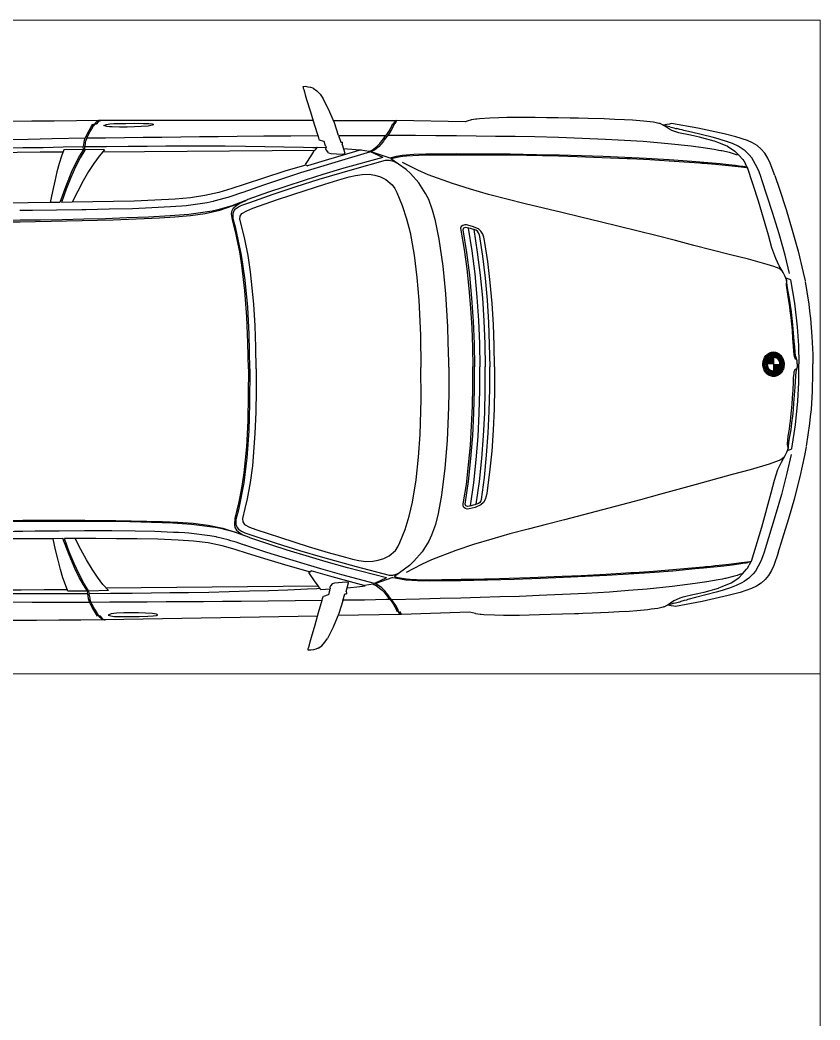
# Model space of a CAD drawing. Header units: inches. Extents: x 13 to 261, y -112 to -47.
# Drawn here: x 111.311 to 114.251, y -77.818 to -74.147 of the extents above; entities that cross this region are included whole.
import ezdxf

# ---------------------------------------------------------------- set-up
doc = ezdxf.new("R2010")
doc.units = ezdxf.units.IN
doc.header["$MEASUREMENT"] = 0
doc.layers.add('CAJONES', color=3, linetype='Continuous', lineweight=20)

msp = doc.modelspace()

# ---------------------------------------------------------------- linework, layer by layer
at = {"linetype": 'Continuous'}
for p, q in [((111.5814, -74.5346), (111.5794, -74.5296)), ((111.5909, -74.5295), (111.5849, -74.5296)), ((111.6033, -74.5154), (111.6028, -74.5154)), ((111.6058, -74.5154), (111.6033, -74.5154)), ((112.3883, -74.5159), (111.6058, -74.5154)), ((112.6908, -74.5162), (112.4633, -74.5162)), ((112.6899, -74.5267), (112.6953, -74.5177)), ((112.6963, -74.5161), (112.6908, -74.5162)), ((112.6928, -74.5162), (112.6923, -74.5162)), ((112.6953, -74.5177), (112.6963, -74.5161)), ((112.9474, -74.5204), (112.6963, -74.5161)), ((112.9888, -74.5105), (112.9863, -74.511)), ((113.6609, -74.5265), (113.6589, -74.526)), ((113.7356, -74.5483), (113.7241, -74.5454)), ((112.4089, -74.5832), (112.4109, -74.5877)), ((112.429, -74.5925), (112.4109, -74.5877)), ((112.4818, -74.5706), (112.4905, -74.5955)), ((112.4905, -74.5955), (112.495, -74.5954)), ((112.495, -74.5954), (112.496, -74.5959)), ((111.5447, -74.6224), (111.4722, -74.6236)), ((111.5447, -74.6224), (111.5436, -74.6125)), ((112.3933, -74.6254), (111.6128, -74.6323)), ((112.4027, -74.6133), (112.4362, -74.6145)), ((112.4346, -74.6095), (112.4362, -74.6145)), ((112.4454, -74.6339), (112.4539, -74.6368)), ((112.4956, -74.6039), (112.5044, -74.6354)), ((112.5948, -74.6291), (112.5623, -74.6248)), ((112.668, -74.6529), (112.6013, -74.6305)), ((113.9102, -74.6103), (113.9092, -74.6098)), ((112.6756, -74.6548), (112.6731, -74.6559)), ((112.6741, -74.6563), (112.6731, -74.6559)), ((112.7734, -74.698), (112.7172, -74.67)), ((113.9834, -74.6881), (113.9773, -74.6742)), ((112.1267, -74.7807), (112.1252, -74.7813)), ((111.458, -74.8167), (111.4225, -74.817)), ((111.5035, -74.8158), (111.464, -74.8167)), ((112.1449, -74.8076), (112.1434, -74.8081)), ((114.0626, -75.3738), (114.0627, -75.3769)), ((114.0639, -75.373), (114.064, -75.3787)), ((114.0652, -75.3723), (114.0653, -75.3806)), ((114.0665, -75.3717), (114.0666, -75.3825)), ((114.0678, -75.3711), (114.0679, -75.3843)), ((114.0691, -75.3706), (114.0693, -75.3874)), ((114.0704, -75.3702), (114.0706, -75.3866)), ((114.0717, -75.3698), (114.0719, -75.386)), ((114.073, -75.3695), (114.0731, -75.3855)), ((114.0743, -75.3693), (114.0744, -75.3851)), ((114.0756, -75.3691), (114.0757, -75.3848)), ((114.0769, -75.3689), (114.077, -75.3846)), ((114.0782, -75.3688), (114.0783, -75.3844)), ((114.0795, -75.3688), (114.0796, -75.3843)), ((114.0808, -75.3688), (114.0809, -75.3844)), ((114.0821, -75.3689), (114.0822, -75.3845)), ((114.0834, -75.369), (114.0835, -75.3847)), ((114.0847, -75.3692), (114.0848, -75.385)), ((114.086, -75.3694), (114.0861, -75.3854)), ((114.0873, -75.3697), (114.0875, -75.3859)), ((114.0886, -75.37), (114.0888, -75.3865)), ((114.0899, -75.3705), (114.0901, -75.3872)), ((114.0912, -75.3709), (114.0914, -75.388)), ((114.0925, -75.3715), (114.0927, -75.389)), ((114.0938, -75.3721), (114.094, -75.3901)), ((114.0951, -75.3727), (114.0953, -75.3915)), ((114.0964, -75.3735), (114.0966, -75.393)), ((114.0978, -75.3743), (114.0979, -75.3949)), ((114.0447, -75.4014), (114.0449, -75.4198)), ((114.0459, -75.3963), (114.046, -75.4033)), ((114.046, -75.4079), (114.0461, -75.4133)), ((114.0472, -75.3928), (114.0473, -75.4033)), ((114.0474, -75.4084), (114.0474, -75.4128)), ((114.0485, -75.3899), (114.0486, -75.4032)), ((114.0487, -75.4089), (114.0487, -75.4122)), ((114.0498, -75.3874), (114.0499, -75.4031)), ((114.05, -75.4094), (114.05, -75.4117)), ((114.051, -75.3853), (114.0512, -75.4031)), ((114.0513, -75.4099), (114.0513, -75.4112)), ((114.0523, -75.3835), (114.0525, -75.403)), ((114.0525, -75.4072), (114.0525, -75.4075)), ((114.0526, -75.4104), (114.0526, -75.4107)), ((114.0536, -75.3818), (114.0538, -75.4029)), ((114.0538, -75.4071), (114.0539, -75.408)), ((114.0549, -75.3803), (114.0549, -75.3822)), ((114.055, -75.3872), (114.0551, -75.4029)), ((114.0551, -75.407), (114.0552, -75.4085)), ((114.0562, -75.3789), (114.0562, -75.3809)), ((114.0563, -75.388), (114.0564, -75.4028)), ((114.0564, -75.4056), (114.0565, -75.4154)), ((114.0575, -75.3777), (114.0575, -75.3797)), ((114.0576, -75.3921), (114.0577, -75.4057)), ((114.0588, -75.3766), (114.0588, -75.3785)), ((114.0588, -75.3824), (114.0588, -75.3849)), ((114.0589, -75.393), (114.059, -75.4006)), ((114.0601, -75.3756), (114.0601, -75.3773)), ((114.0601, -75.3812), (114.0601, -75.3838)), ((114.0602, -75.3874), (114.0602, -75.3884)), ((114.0602, -75.3931), (114.0603, -75.3976)), ((114.0603, -75.4022), (114.0604, -75.4105)), ((114.0614, -75.3746), (114.0614, -75.3761)), ((114.0614, -75.3818), (114.0614, -75.3826)), ((114.0615, -75.3861), (114.0615, -75.3887)), ((114.0615, -75.3925), (114.0615, -75.3952)), ((114.0616, -75.3989), (114.0617, -75.4105)), ((114.0627, -75.3849), (114.0628, -75.3875)), ((114.0628, -75.3913), (114.0628, -75.3933)), ((114.0628, -75.3965), (114.063, -75.4105)), ((114.064, -75.3855), (114.0641, -75.3862)), ((114.0641, -75.3901), (114.0641, -75.3917)), ((114.0641, -75.3946), (114.0643, -75.4104)), ((114.0654, -75.3889), (114.0654, -75.3904)), ((114.0654, -75.3931), (114.0656, -75.4104)), ((114.0667, -75.3877), (114.0667, -75.3892)), ((114.0667, -75.3918), (114.0669, -75.4104)), ((114.068, -75.3865), (114.068, -75.3882)), ((114.068, -75.3906), (114.0682, -75.4104)), ((114.0693, -75.3897), (114.0695, -75.4104)), ((114.0706, -75.3889), (114.0708, -75.4104)), ((114.0719, -75.3882), (114.0721, -75.4104)), ((114.0732, -75.3876), (114.0734, -75.4104)), ((114.0745, -75.3872), (114.0747, -75.4103)), ((114.0758, -75.3868), (114.076, -75.4103)), ((114.0771, -75.3866), (114.0773, -75.4103)), ((114.0784, -75.3864), (114.0786, -75.4103)), ((114.0796, -75.3843), (114.0801, -75.4363)), ((114.0799, -75.4103), (114.0801, -75.4343)), ((114.0812, -75.4103), (114.0814, -75.4342)), ((114.0825, -75.4103), (114.0827, -75.434)), ((114.0838, -75.4103), (114.084, -75.4338)), ((114.0851, -75.4103), (114.0853, -75.4334)), ((114.0864, -75.4102), (114.0866, -75.433)), ((114.0877, -75.4102), (114.0879, -75.4324)), ((114.089, -75.4102), (114.0892, -75.4317)), ((114.0903, -75.4102), (114.0905, -75.4309)), ((114.0916, -75.4102), (114.0917, -75.43)), ((114.0929, -75.4102), (114.093, -75.4289)), ((114.0942, -75.4102), (114.0943, -75.4275)), ((114.0955, -75.4102), (114.0956, -75.426)), ((114.0968, -75.4101), (114.0969, -75.4241)), ((114.0981, -75.4101), (114.0982, -75.4217)), ((114.0991, -75.3752), (114.0993, -75.3972)), ((114.0994, -75.4101), (114.0994, -75.4184)), ((114.1004, -75.3762), (114.1006, -75.4003)), ((114.1017, -75.3773), (114.1019, -75.4053)), ((114.103, -75.3785), (114.1036, -75.4416)), ((114.1043, -75.3799), (114.1048, -75.4403)), ((114.1056, -75.3814), (114.1061, -75.4388)), ((114.1069, -75.383), (114.1074, -75.4371)), ((114.1082, -75.3848), (114.1087, -75.4352)), ((114.1096, -75.3869), (114.11, -75.4331)), ((114.1109, -75.3893), (114.1113, -75.4307)), ((114.1122, -75.3922), (114.1125, -75.4278)), ((114.1135, -75.3957), (114.1138, -75.4243)), ((114.1149, -75.4008), (114.1151, -75.4192)), ((114.0461, -75.4179), (114.0462, -75.4249)), ((114.0474, -75.4179), (114.0475, -75.4284)), ((114.0487, -75.418), (114.0489, -75.4313)), ((114.05, -75.418), (114.0502, -75.4337)), ((114.0513, -75.4181), (114.0515, -75.4358)), ((114.0526, -75.4136), (114.0526, -75.4139)), ((114.0526, -75.4181), (114.0528, -75.4376)), ((114.0539, -75.413), (114.0539, -75.414)), ((114.0539, -75.4181), (114.0541, -75.435)), ((114.0541, -75.4374), (114.0541, -75.4392)), ((114.0552, -75.4125), (114.0552, -75.414)), ((114.0552, -75.4182), (114.0554, -75.4339)), ((114.0554, -75.439), (114.0554, -75.4407)), ((114.0565, -75.4182), (114.0567, -75.4327)), ((114.0567, -75.4379), (114.0568, -75.4421)), ((114.0578, -75.4153), (114.058, -75.4316)), ((114.058, -75.4367), (114.058, -75.438)), ((114.0581, -75.4418), (114.0581, -75.4433)), ((114.0592, -75.4204), (114.0593, -75.4304)), ((114.0594, -75.443), (114.0594, -75.4444)), ((114.0605, -75.4234), (114.0605, -75.4293)), ((114.0607, -75.4423), (114.0607, -75.4454)), ((114.0618, -75.4257), (114.0618, -75.4283)), ((114.0619, -75.4365), (114.0619, -75.4368)), ((114.0619, -75.4412), (114.062, -75.4433)), ((114.062, -75.4448), (114.062, -75.4463)), ((114.0631, -75.4276), (114.0631, -75.4299)), ((114.0632, -75.4332), (114.0632, -75.4357)), ((114.0633, -75.4457), (114.0633, -75.4471)), ((114.0644, -75.4291), (114.0645, -75.4345)), ((114.0646, -75.4465), (114.0646, -75.4479)), ((114.0658, -75.4305), (114.0658, -75.4333)), ((114.0659, -75.4432), (114.0659, -75.4485)), ((114.0671, -75.4316), (114.0671, -75.4336)), ((114.0671, -75.44), (114.0672, -75.4491)), ((114.0684, -75.4326), (114.0684, -75.4344)), ((114.0684, -75.4367), (114.0685, -75.4497)), ((114.0697, -75.4334), (114.0698, -75.4502)), ((114.071, -75.4341), (114.0711, -75.4506)), ((114.0723, -75.4347), (114.0724, -75.4509)), ((114.0736, -75.4352), (114.0737, -75.4512)), ((114.0749, -75.4356), (114.075, -75.4514)), ((114.0762, -75.4359), (114.0763, -75.4516)), ((114.0775, -75.4361), (114.0776, -75.4518)), ((114.0788, -75.4362), (114.0789, -75.4518)), ((114.0801, -75.4362), (114.0802, -75.4518)), ((114.0814, -75.4362), (114.0815, -75.4518)), ((114.0827, -75.4361), (114.0828, -75.4517)), ((114.084, -75.4358), (114.0841, -75.4515)), ((114.0853, -75.4355), (114.0854, -75.4514)), ((114.0866, -75.4351), (114.0867, -75.4511)), ((114.0879, -75.4346), (114.088, -75.4508)), ((114.0892, -75.434), (114.0893, -75.4504)), ((114.0905, -75.4332), (114.0906, -75.45)), ((114.0918, -75.4324), (114.0919, -75.4495)), ((114.0931, -75.4314), (114.0932, -75.4489)), ((114.0944, -75.4302), (114.0945, -75.4483)), ((114.0956, -75.4289), (114.0958, -75.4476)), ((114.0969, -75.4273), (114.0971, -75.4468)), ((114.0982, -75.4254), (114.0984, -75.446)), ((114.0995, -75.4231), (114.0997, -75.445)), ((114.1008, -75.42), (114.101, -75.444)), ((114.102, -75.415), (114.1023, -75.4429)), ((111.469, -76.0507), (111.4335, -76.051)), ((111.5145, -76.0508), (111.475, -76.0506)), ((112.156, -76.0475), (112.1545, -76.0471)), ((112.1382, -76.0747), (112.1367, -76.0742)), ((113.9963, -76.1341), (113.9905, -76.1481)), ((112.7864, -76.1459), (112.7307, -76.1749)), ((112.4595, -76.2158), (112.468, -76.2128)), ((112.5103, -76.2449), (112.5185, -76.2133)), ((112.609, -76.218), (112.5766, -76.2228)), ((112.6818, -76.1928), (112.6155, -76.2164)), ((112.6878, -76.1893), (112.6868, -76.1898)), ((112.6893, -76.1908), (112.6868, -76.1898)), ((113.9245, -76.2132), (113.9236, -76.2137)), ((111.5592, -76.2434), (111.4867, -76.2435)), ((111.5592, -76.2434), (111.5583, -76.2534)), ((112.4076, -76.2253), (111.6271, -76.2323)), ((112.4172, -76.2372), (112.4507, -76.2354)), ((112.4492, -76.2404), (112.4507, -76.2354)), ((112.4971, -76.2785), (112.5054, -76.2534)), ((112.5054, -76.2534), (112.5099, -76.2534)), ((112.5099, -76.2534), (112.5108, -76.2529)), ((112.424, -76.2671), (112.4259, -76.2626)), ((112.4439, -76.2575), (112.4259, -76.2626)), ((113.7511, -76.2783), (113.7397, -76.2814)), ((112.7059, -76.3186), (112.7115, -76.3276)), ((112.7115, -76.3276), (112.7125, -76.3291)), ((112.9635, -76.3203), (112.7125, -76.3291)), ((113.6768, -76.3014), (113.6748, -76.302)), ((111.5975, -76.3305), (111.5955, -76.3356)), ((111.607, -76.3355), (111.601, -76.3355)), ((111.6197, -76.3493), (111.6192, -76.3494)), ((111.6222, -76.3493), (111.6197, -76.3493)), ((112.4046, -76.3348), (111.6222, -76.3493)), ((112.707, -76.3291), (112.4796, -76.3332)), ((112.7125, -76.3291), (112.707, -76.3291)), ((112.709, -76.3291), (112.7085, -76.3291)), ((113.0051, -76.3295), (113.0025, -76.329))]:
    msp.add_line(p, q, dxfattribs=at)
for points in [[(112.3517, -74.3917), (112.3512, -74.3912), (112.3517, -74.3937), (112.3522, -74.3967), (112.3538, -74.4022), (112.3564, -74.4107), (112.3595, -74.4212), (112.3646, -74.4386), (112.3785, -74.4835), (112.3924, -74.5289), (112.4063, -74.5742), (112.4079, -74.5802), (112.4089, -74.5832)], [(112.3882, -74.3974), (112.3797, -74.3945), (112.3707, -74.3926), (112.3612, -74.3911), (112.3517, -74.3917)], [(112.3882, -74.3974), (112.4023, -74.4068), (112.4139, -74.4192), (112.4236, -74.4331)], [(112.4818, -74.5706), (112.4664, -74.5237), (112.4454, -74.4744), (112.4236, -74.4331)], [(111.6033, -74.5154), (111.6003, -74.5154), (111.5188, -74.5162), (111.4373, -74.5174), (111.3553, -74.5181), (111.2758, -74.5194), (111.1963, -74.5206), (111.1173, -74.5223), (111.0378, -74.5235), (110.9583, -74.5252), (110.8788, -74.5274), (110.7994, -74.5296)], [(111.5436, -74.6125), (111.5441, -74.611), (111.5446, -74.6109), (111.5461, -74.6039), (111.547, -74.5959), (111.5489, -74.5879), (111.5514, -74.5809), (111.5587, -74.5653), (111.5656, -74.5523), (111.572, -74.5417), (111.5794, -74.5296)], [(111.5496, -74.6129), (111.5501, -74.6109), (111.5511, -74.6069), (111.552, -74.6019), (111.552, -74.6009), (111.5525, -74.5969), (111.5534, -74.5914), (111.5569, -74.5813), (111.5569, -74.5808), (111.5578, -74.5793), (111.5588, -74.5773), (111.5603, -74.5733), (111.5632, -74.5673), (111.5691, -74.5562), (111.5775, -74.5422), (111.578, -74.5411), (111.579, -74.5396), (111.5795, -74.5386), (111.5849, -74.5296)], [(111.5998, -74.5155), (111.5953, -74.5185), (111.5893, -74.5245), (111.5814, -74.5346)], [(111.6058, -74.5154), (111.5998, -74.519), (111.5909, -74.5295)], [(111.6033, -74.5154), (111.6018, -74.5154), (111.6008, -74.5154), (111.5998, -74.5155)], [(111.6196, -74.5333), (111.6289, -74.5297), (111.6414, -74.5276), (111.6564, -74.5269), (111.7004, -74.5261), (111.7329, -74.5258), (111.7649, -74.526), (111.7849, -74.5268), (111.7964, -74.5282), (111.8021, -74.5304)], [(112.5963, -74.6285), (112.6058, -74.6245), (112.6227, -74.6108), (112.6276, -74.6063), (112.6331, -74.6002), (112.6405, -74.5906), (112.6464, -74.5826), (112.6518, -74.5755), (112.6588, -74.5675), (112.6617, -74.5635), (112.6667, -74.5559), (112.6731, -74.5449), (112.6775, -74.5358), (112.6804, -74.5288), (112.6814, -74.5268)], [(112.6869, -74.5267), (112.6854, -74.5302), (112.6845, -74.5327), (112.6766, -74.5488), (112.6672, -74.5634), (112.6648, -74.5664)], [(112.6814, -74.5268), (112.6819, -74.5288), (112.6824, -74.5303)], [(112.6829, -74.5298), (112.6825, -74.5313), (112.6819, -74.5288)], [(112.6824, -74.5303), (112.6829, -74.5303), (112.6883, -74.5197), (112.6908, -74.5162)], [(112.9683, -74.5142), (112.9578, -74.5168), (112.9474, -74.5204)], [(112.9863, -74.511), (112.9778, -74.5121), (112.9683, -74.5136)], [(112.9688, -74.5137), (112.9683, -74.5142), (112.9688, -74.5137)], [(113.6589, -74.526), (113.6384, -74.5217), (113.6149, -74.5189), (113.6024, -74.5175), (113.5618, -74.5144), (113.5328, -74.5127), (113.4963, -74.5115), (113.4573, -74.5098), (113.3988, -74.5084), (113.3628, -74.5072), (113.3473, -74.5073), (113.3323, -74.507), (113.2883, -74.5063), (113.2457, -74.5057), (113.2037, -74.5051), (113.1657, -74.5049), (113.1297, -74.5048), (113.0997, -74.505), (113.0712, -74.5058), (113.0382, -74.5071), (112.9998, -74.5094), (112.9893, -74.5105)], [(113.663, -74.527), (113.663, -74.527), (113.6609, -74.5265)], [(113.6675, -74.529), (113.6655, -74.528), (113.663, -74.527)], [(113.6861, -74.5403), (113.6785, -74.5354), (113.6675, -74.529)], [(113.7045, -74.5271), (113.6975, -74.5287), (113.6885, -74.5303), (113.6742, -74.5329)], [(113.8983, -74.5644), (113.8016, -74.5443), (113.7045, -74.5271)], [(111.8021, -74.5304), (111.7964, -74.5327), (111.782, -74.5358), (111.757, -74.538), (111.7315, -74.5388), (111.7055, -74.5395), (111.6775, -74.5398), (111.65, -74.539), (111.64, -74.5386), (111.6305, -74.5372), (111.6196, -74.5333)], [(112.6648, -74.5664), (112.6603, -74.5725), (112.6539, -74.581), (112.6499, -74.5871), (112.647, -74.5916)], [(113.6986, -74.5392), (113.688, -74.5358), (113.6744, -74.533)], [(113.7318, -74.5609), (113.7207, -74.5575), (113.7067, -74.5521), (113.6976, -74.5477), (113.6861, -74.5403)], [(113.6986, -74.5392), (113.7041, -74.5406), (113.7141, -74.543), (113.7201, -74.5445), (113.7231, -74.5455), (113.7241, -74.5454)], [(113.8615, -74.5912), (113.848, -74.5873), (113.8305, -74.5825), (113.8084, -74.5772), (113.7864, -74.5724), (113.7688, -74.5685), (113.7373, -74.5618), (113.7318, -74.5609)], [(114.0327, -74.7207), (114.0266, -74.7042), (114.0199, -74.6883), (113.9996, -74.652), (113.991, -74.6421), (113.9754, -74.6267), (113.9577, -74.6144), (113.9497, -74.6099), (113.9286, -74.6001), (113.904, -74.5913), (113.891, -74.5875), (113.876, -74.5831), (113.8539, -74.5768), (113.7782, -74.5585), (113.7502, -74.5517), (113.7447, -74.5503), (113.7356, -74.5483)], [(114.0847, -74.7177), (114.0673, -74.6719), (114.0586, -74.6535), (114.0474, -74.6356), (114.0348, -74.6202), (114.0197, -74.6073), (114.0026, -74.597), (113.984, -74.5886), (113.9419, -74.575), (113.8983, -74.5644)], [(111.5514, -74.5809), (111.4294, -74.583), (111.3414, -74.5848), (111.2534, -74.5866), (111.1719, -74.5883), (111.0904, -74.5905), (110.9959, -74.5929), (110.901, -74.5962), (110.773, -74.6009), (110.69, -74.6036), (110.6065, -74.6063), (110.5236, -74.6091)], [(112.4053, -74.5722), (112.3068, -74.5726), (112.2078, -74.5735), (112.1088, -74.5744), (112.0398, -74.575), (111.9708, -74.5756), (111.9018, -74.5763), (111.8328, -74.5774), (111.7638, -74.578), (111.6948, -74.5791), (111.6258, -74.5802), (111.5569, -74.5808)], [(112.4346, -74.6095), (112.4341, -74.608), (112.4331, -74.6045), (112.4295, -74.5925)], [(112.6553, -74.5715), (112.6533, -74.5715), (112.6423, -74.5716), (112.5623, -74.5713), (112.4823, -74.5721)], [(112.4956, -74.6039), (112.4966, -74.5994), (112.496, -74.5959)], [(112.6415, -74.5981), (112.6386, -74.6022), (112.6351, -74.6062), (112.6307, -74.6107), (112.6262, -74.6148), (112.6143, -74.6239), (112.6133, -74.6244), (112.6083, -74.6274), (112.6013, -74.6305)], [(112.647, -74.5916), (112.6425, -74.5971), (112.6415, -74.5981)], [(113.947, -74.6425), (113.933, -74.6376), (113.9179, -74.6332), (113.8894, -74.627), (113.8894, -74.627), (113.8869, -74.6265), (113.8788, -74.6251), (113.8623, -74.6222), (113.8208, -74.6156), (113.7772, -74.61), (113.6926, -74.6007), (113.601, -74.5931), (113.532, -74.5887), (113.4625, -74.5848), (113.3764, -74.5811), (113.2899, -74.5783), (113.2034, -74.5761), (113.1309, -74.5748), (113.0588, -74.5739), (112.9868, -74.573), (112.9153, -74.5722), (112.8398, -74.5719), (112.7643, -74.571), (112.6618, -74.571)], [(113.9092, -74.6098), (113.8756, -74.5961), (113.863, -74.5917), (113.8615, -74.5912)], [(111.5436, -74.6125), (111.4696, -74.6136), (111.3962, -74.6153), (111.3222, -74.6164), (111.2482, -74.6181), (111.1742, -74.6203), (111.1002, -74.6219), (111.0262, -74.6241), (110.9522, -74.6267), (110.8783, -74.6294), (110.8043, -74.6321), (110.7303, -74.6352), (110.6563, -74.6384), (110.5829, -74.6421), (110.5089, -74.6457)], [(110.8809, -74.6404), (110.9648, -74.6381), (111.0493, -74.6364), (111.1333, -74.6346), (111.2173, -74.6329), (111.3013, -74.6316), (111.3853, -74.6309), (111.4693, -74.6301)], [(111.4722, -74.6236), (111.4639, -74.6467), (111.4552, -74.6733), (111.4469, -74.7038), (111.4388, -74.7384), (111.4306, -74.776), (111.4225, -74.817)], [(111.5447, -74.6224), (111.5304, -74.6456), (111.5157, -74.6732), (111.501, -74.7043), (111.4794, -74.7565), (111.458, -74.8167)], [(111.5492, -74.6239), (111.5325, -74.6521), (111.5153, -74.6857), (111.4976, -74.7244), (111.4805, -74.768), (111.464, -74.8167)], [(111.6217, -74.6228), (111.6019, -74.6459), (111.5822, -74.6731), (111.5629, -74.7033), (111.5433, -74.7375), (111.5236, -74.7751), (111.5035, -74.8158)], [(111.6217, -74.6228), (111.5502, -74.6224), (111.5492, -74.6239), (111.5496, -74.6124)], [(112.4002, -74.6163), (112.3872, -74.6159), (112.3532, -74.6152), (112.2812, -74.6134), (112.2107, -74.612), (112.1401, -74.6111), (112.0651, -74.6103), (111.9906, -74.61), (111.9161, -74.6101), (111.8471, -74.6102), (111.7781, -74.6104), (111.7091, -74.611), (111.6291, -74.6117), (111.5496, -74.6124)], [(112.644, -74.6516), (112.5993, -74.631), (112.4806, -74.6661), (112.4034, -74.6893), (112.3425, -74.7078), (112.2617, -74.734), (112.2059, -74.753), (112.1297, -74.7797), (112.1267, -74.7807)], [(112.4027, -74.6133), (112.3953, -74.6228), (112.3898, -74.6299), (112.3819, -74.641), (112.3587, -74.6767), (112.3683, -74.6821)], [(112.5648, -74.6238), (112.4451, -74.6589), (112.3683, -74.6821)], [(112.4454, -74.6339), (112.4383, -74.6255), (112.4352, -74.6205), (112.4362, -74.615), (112.4362, -74.6145)], [(112.4539, -74.6368), (112.4949, -74.6389), (112.5029, -74.6379), (112.5044, -74.6354)], [(112.4997, -74.6179), (112.5458, -74.622), (112.5648, -74.6238)], [(112.5963, -74.6285), (112.5953, -74.6291), (112.5948, -74.6291)], [(112.668, -74.6529), (112.6765, -74.6508), (112.695, -74.6467), (112.715, -74.643), (112.7579, -74.6396), (112.8029, -74.6382), (112.8144, -74.6381), (112.8324, -74.6379), (112.9159, -74.6372), (113.0154, -74.6378), (113.1124, -74.6384), (113.2094, -74.6401), (113.294, -74.6418), (113.374, -74.6441), (113.4535, -74.6469), (113.533, -74.6502), (113.6121, -74.654), (113.6961, -74.6587), (113.7792, -74.665), (113.8097, -74.6672), (113.8843, -74.6735), (113.9143, -74.6768), (113.9398, -74.6795), (113.9538, -74.6814), (113.9669, -74.6833), (113.9729, -74.6847)], [(113.9102, -74.6103), (113.9379, -74.6285), (113.9525, -74.6433)], [(112.1554, -75.4275), (112.1528, -75.3), (112.1479, -75.2006), (112.139, -75.1017), (112.1257, -75.0098), (112.1043, -74.9115), (112.095, -74.876), (112.0943, -74.8575), (112.0982, -74.8465), (112.1037, -74.8395), (112.1146, -74.8319), (112.1266, -74.8263), (112.1555, -74.816), (112.2412, -74.7857), (112.3265, -74.7575), (112.4102, -74.7312), (112.5334, -74.6951), (112.6546, -74.6615)], [(112.644, -74.6516), (112.5014, -74.6909), (112.4236, -74.7141), (112.3622, -74.7331), (112.2805, -74.7599), (112.2246, -74.7789), (112.1484, -74.8061), (112.1449, -74.8076)], [(112.6546, -74.6615), (112.6681, -74.6609), (112.6832, -74.6653), (112.6967, -74.6724)], [(112.8869, -75.421), (112.8867, -75.401), (112.8851, -75.329), (112.8831, -75.2735), (112.8755, -75.1521), (112.8656, -75.0501), (112.8512, -74.9518), (112.8381, -74.8844), (112.8273, -74.8445), (112.8129, -74.8056), (112.8017, -74.7832), (112.7764, -74.7449), (112.7461, -74.7107), (112.7299, -74.6958), (112.6741, -74.6563)], [(112.6756, -74.6548), (112.6771, -74.6548), (112.6865, -74.6522), (112.7015, -74.6491), (112.718, -74.6465), (112.7315, -74.6448), (112.777, -74.6424), (112.8189, -74.6416), (112.8309, -74.6414), (112.8469, -74.6413), (112.9179, -74.6412), (112.9564, -74.6413), (112.9829, -74.6411), (113.004, -74.6414), (113.0235, -74.6417), (113.095, -74.6421), (113.1725, -74.6434), (113.2895, -74.6458), (113.359, -74.6477), (113.4506, -74.6509), (113.5416, -74.6546), (113.5541, -74.655), (113.6256, -74.6588), (113.6967, -74.6632), (113.7522, -74.6667), (113.8092, -74.6712), (113.8163, -74.6716), (113.8223, -74.6721), (113.8373, -74.6734), (113.8523, -74.6748), (113.8673, -74.6762), (113.8793, -74.6771), (113.9023, -74.6794), (113.9494, -74.6839), (113.9714, -74.6867), (113.9804, -74.6877), (113.9844, -74.6881)], [(113.9525, -74.6433), (113.9676, -74.6593), (113.9712, -74.6637), (113.9773, -74.6742)], [(112.3628, -74.6786), (112.3573, -74.6802), (112.284, -74.7018), (112.2102, -74.7255), (112.1354, -74.7502), (112.0895, -74.7656), (112.0422, -74.78), (111.9908, -74.7915), (111.9373, -74.7989), (111.8819, -74.8039), (111.8069, -74.8081), (111.7314, -74.8113), (111.6554, -74.813), (111.5794, -74.8146), (111.5035, -74.8158)], [(112.1789, -75.4273), (112.1777, -75.3483), (112.175, -75.2688), (112.1703, -75.1899), (112.1588, -75.071), (112.1497, -75.0106), (112.1377, -74.9512), (112.1377, -74.9512), (112.1289, -74.9152), (112.1195, -74.8783), (112.1199, -74.8668), (112.1263, -74.8573), (112.1443, -74.8466), (112.1672, -74.8374), (112.2574, -74.8061), (112.3586, -74.7722), (112.4314, -74.749), (112.4952, -74.7299), (112.5202, -74.7227), (112.5441, -74.717), (112.5691, -74.7133), (112.5946, -74.7131), (112.6151, -74.7164), (112.6357, -74.7222), (112.6557, -74.732), (112.6789, -74.7518), (112.688, -74.7652), (112.6957, -74.7802), (112.7161, -74.828), (112.732, -74.8768), (112.7445, -74.9272), (112.7592, -75.0096), (112.7695, -75.092), (112.7767, -75.1754), (112.7829, -75.3034), (112.7844, -75.4219)], [(114.1114, -75.0669), (114.1002, -75.0591), (114.0812, -75.0518), (114.0571, -75.044), (113.9874, -75.0246), (113.9213, -75.0082), (113.8546, -74.9913), (113.7875, -74.9739), (113.7198, -74.9565), (113.6521, -74.9391), (113.5825, -74.9217), (113.5123, -74.9044), (113.4427, -74.887), (113.3725, -74.8701), (113.3019, -74.8532), (113.2347, -74.8373), (113.1676, -74.8209), (113.1004, -74.8045), (113.0333, -74.7871), (112.9666, -74.7682), (112.9004, -74.7473), (112.8111, -74.7146), (112.7734, -74.698)], [(113.9834, -74.6881), (113.9794, -74.6867), (113.9729, -74.6847)], [(114.0879, -75.0227), (114.074, -74.9828), (114.0611, -74.9369), (114.0245, -74.8118), (113.9844, -74.6881)], [(114.1386, -75.0778), (114.1223, -75.0099), (114.1001, -74.9311), (114.0764, -74.8533), (114.0368, -74.7337), (114.0327, -74.7207)], [(114.0847, -74.7177), (114.1016, -74.7681), (114.1258, -74.8429), (114.149, -74.9182), (114.1702, -74.9955), (114.1894, -75.0733), (114.1956, -75.1048)], [(112.1252, -74.7813), (112.1182, -74.7838), (112.1177, -74.7838), (112.0938, -74.792), (112.0748, -74.7982), (112.0653, -74.8008), (112.0234, -74.8122), (112.0209, -74.8127), (111.9985, -74.8174), (111.9216, -74.8286), (111.9061, -74.8297), (111.8836, -74.8314), (111.8641, -74.8326), (111.7956, -74.8367), (111.7242, -74.8394), (111.6387, -74.8416), (111.5537, -74.8434), (111.5382, -74.8435), (111.4452, -74.8448), (111.3572, -74.8456), (111.3112, -74.846)], [(111.4225, -74.817), (111.3415, -74.8178), (111.26, -74.819), (111.179, -74.8192), (111.098, -74.819), (111.0165, -74.8182)], [(112.1434, -74.8081), (112.1369, -74.8107), (112.0896, -74.8286), (112.0387, -74.8435), (112.0178, -74.8482), (111.9319, -74.8605), (111.8629, -74.8661), (111.7839, -74.8703), (111.7045, -74.8735), (111.625, -74.8762), (111.5455, -74.878), (111.4665, -74.8797), (111.387, -74.8809), (111.3115, -74.882)], [(111.3116, -74.887), (111.3686, -74.886), (111.4256, -74.885), (111.4826, -74.884), (111.5396, -74.883), (111.5965, -74.8815), (111.6535, -74.88), (111.7105, -74.878), (111.7675, -74.8755), (111.8245, -74.873), (111.8809, -74.8695), (111.9374, -74.8644), (111.9923, -74.8565), (112.0457, -74.8445), (112.0951, -74.8275), (112.1419, -74.8096)], [(112.1504, -75.4276), (112.1504, -75.4271), (112.1486, -75.3321), (112.1486, -75.3316), (112.1447, -75.2366), (112.1379, -75.1412), (112.1265, -75.0468), (112.1186, -74.9973), (112.1097, -74.9529), (112.104, -74.9285), (112.0978, -74.9045), (112.0916, -74.8806), (112.0888, -74.8571), (112.0907, -74.8461), (112.0962, -74.8365), (112.1091, -74.8249), (112.1195, -74.8193), (112.1419, -74.8096)], [(111.3115, -74.882), (111.228, -74.8833)], [(111.2541, -74.8876), (111.3116, -74.887)], [(112.9523, -74.8989), (112.9453, -74.8989), (112.9383, -74.9005), (112.9328, -74.9045), (112.9304, -74.9111), (112.9309, -74.9181)], [(112.9309, -74.9181), (112.9436, -74.9889), (112.9532, -75.0604), (112.9608, -75.1323), (112.967, -75.2042), (112.9711, -75.2762), (112.9738, -75.3482), (112.9749, -75.4202)], [(112.9986, -74.9335), (112.996, -74.9275), (112.992, -74.922), (112.9864, -74.9186), (112.9799, -74.9161), (112.9734, -74.9142), (112.9669, -74.9122), (112.9604, -74.9108), (112.9538, -74.9094), (112.9468, -74.9084), (112.9409, -74.9105), (112.9384, -74.917)], [(112.9384, -74.917), (112.9522, -74.9999), (112.9624, -75.0838), (112.9707, -75.1677), (112.9759, -75.2517), (112.9797, -75.3361), (112.9814, -75.4201)], [(113.0183, -74.9563), (113.0157, -74.9443), (113.0116, -74.9323), (113.005, -74.9219), (112.9954, -74.9135), (112.9743, -74.9042), (112.9523, -74.8989)], [(112.9574, -74.9103), (112.9711, -74.9942), (112.9819, -75.0791), (112.9896, -75.164), (112.9954, -75.2495), (112.9991, -75.3345), (113.0009, -75.42)], [(112.9784, -74.9156), (112.9916, -74.999), (113.0024, -75.0829), (113.0102, -75.1669), (113.0159, -75.2508), (113.0192, -75.3353), (113.0209, -75.4198)], [(112.9986, -74.9335), (113.0108, -75.0138), (113.02, -75.0948), (113.0272, -75.1757), (113.0325, -75.2572), (113.0357, -75.3381), (113.0374, -75.4196)], [(113.0549, -75.4195), (113.0532, -75.342), (113.0505, -75.2645), (113.0458, -75.187), (113.0391, -75.1101), (113.03, -75.0332), (113.0183, -74.9563)], [(114.1281, -75.1009), (114.122, -75.0859), (114.1149, -75.073), (114.1011, -75.0491), (114.0879, -75.0227)], [(114.125, -75.0932), (114.1386, -75.0978), (114.1406, -75.0987), (114.1421, -75.1002)], [(114.1281, -75.1009), (114.1281, -75.1014), (114.1281, -75.1029), (114.1276, -75.1049), (114.1272, -75.1089), (114.1262, -75.1144), (114.1263, -75.1189), (114.1274, -75.1299), (114.1295, -75.1448), (114.1337, -75.1703), (114.1359, -75.1853), (114.1385, -75.1998), (114.1401, -75.2143), (114.1433, -75.2382), (114.1455, -75.2622), (114.1478, -75.2862), (114.15, -75.3152), (114.1518, -75.3447), (114.1529, -75.3606), (114.1546, -75.3741), (114.1556, -75.3821), (114.1577, -75.3871), (114.1597, -75.3906), (114.1617, -75.3911), (114.1627, -75.3916), (114.1637, -75.3916), (114.1642, -75.3915), (114.1642, -75.3905), (114.1637, -75.3891), (114.1627, -75.3861), (114.1611, -75.3801), (114.1595, -75.3661), (114.1578, -75.3456), (114.1561, -75.3251), (114.1538, -75.2956), (114.1511, -75.2662), (114.1489, -75.2422), (114.1457, -75.2182), (114.1424, -75.1942), (114.1387, -75.1688), (114.134, -75.1433), (114.1303, -75.1213), (114.1287, -75.1089), (114.1281, -75.1029), (114.1281, -75.1009)], [(114.1421, -75.1002), (114.1569, -75.1861), (114.1666, -75.273), (114.1713, -75.3415), (114.1734, -75.4095)], [(114.1962, -75.1072), (114.2094, -75.1901), (114.2126, -75.2161), (114.2159, -75.2421), (114.221, -75.3085), (114.2241, -75.375), (114.2244, -75.409)], [(114.0551, -75.382), (114.0618, -75.3757), (114.0689, -75.3856), (114.0618, -75.3923)], [(114.0591, -75.3847), (114.0617, -75.3823), (114.0606, -75.3807), (114.0581, -75.3831), (114.0581, -75.3831)], [(114.0604, -75.3871), (114.0633, -75.3844), (114.0644, -75.386), (114.0615, -75.3887)], [(114.1476, -75.7192), (114.1609, -75.6331), (114.1691, -75.546), (114.1725, -75.4775), (114.1734, -75.4095)], [(114.1664, -75.4095), (114.1663, -75.4055), (114.1663, -75.401), (114.1663, -75.3975), (114.1652, -75.394), (114.1642, -75.391)], [(114.1664, -75.4095), (114.1664, -75.4135), (114.1664, -75.418), (114.1665, -75.4215), (114.1655, -75.425), (114.1645, -75.428)], [(114.2016, -75.7112), (114.2133, -75.6281), (114.2161, -75.6021), (114.2189, -75.5761), (114.2228, -75.5095), (114.2247, -75.443), (114.2244, -75.409)], [(112.1504, -75.4276), (112.1505, -75.4281), (112.1503, -75.5231), (112.1503, -75.5236), (112.1482, -75.6186), (112.143, -75.7141), (112.1334, -75.8087), (112.1263, -75.8583), (112.1182, -75.9029), (112.1129, -75.9274), (112.1071, -75.9515), (112.1013, -75.9755), (112.0991, -75.999), (112.1012, -76.01), (112.1067, -76.0195), (112.1198, -76.0309), (112.1304, -76.0363), (112.153, -76.0456)], [(112.1554, -75.4275), (112.1551, -75.555), (112.152, -75.6546), (112.1449, -75.7536), (112.1332, -75.8457), (112.1136, -75.9444), (112.1049, -75.98), (112.1046, -75.9985), (112.1087, -76.0095), (112.1142, -76.0164), (112.1253, -76.0238), (112.1373, -76.0292), (112.1664, -76.0389), (112.2527, -76.0677), (112.3384, -76.0944), (112.4226, -76.1192), (112.5465, -76.153), (112.6682, -76.1845)], [(112.1789, -75.4273), (112.1792, -75.5063), (112.1779, -75.5858), (112.1746, -75.6649), (112.1651, -75.7839), (112.1572, -75.8445), (112.1462, -75.9041), (112.1462, -75.9041), (112.138, -75.9402), (112.1294, -75.9773), (112.13, -75.9888), (112.1366, -75.9982), (112.1546, -76.0085), (112.1777, -76.0173), (112.2685, -76.047), (112.3703, -76.0791), (112.4435, -76.101), (112.5076, -76.1189), (112.5327, -76.1257), (112.5568, -76.131), (112.5818, -76.1342), (112.6073, -76.134), (112.6278, -76.1303), (112.6482, -76.1241), (112.6681, -76.114), (112.6909, -76.0938), (112.6998, -76.0802), (112.7072, -76.0651), (112.7267, -76.0169), (112.7418, -75.9678), (112.7534, -75.9172), (112.7666, -75.8346), (112.7754, -75.752), (112.7811, -75.6684), (112.785, -75.5404), (112.7844, -75.4219)], [(112.8869, -75.421), (112.8871, -75.441), (112.8867, -75.513), (112.8857, -75.5685), (112.8803, -75.69), (112.8722, -75.7921), (112.8596, -75.8907), (112.8477, -75.9583), (112.8376, -75.9984), (112.8239, -76.0376), (112.8131, -76.0602), (112.7885, -76.0989), (112.7588, -76.1336), (112.7429, -76.1488), (112.6878, -76.1893)], [(112.9399, -75.923), (112.9513, -75.8519), (112.9596, -75.7803), (112.966, -75.7083), (112.9708, -75.6362), (112.9737, -75.5642), (112.9751, -75.4922), (112.9749, -75.4202)], [(112.9474, -75.924), (112.9597, -75.8408), (112.9684, -75.7568), (112.9752, -75.6727), (112.9789, -75.5887), (112.9812, -75.5041), (112.9814, -75.4201)], [(112.9665, -75.9303), (112.9787, -75.8462), (112.988, -75.7611), (112.9942, -75.676), (112.9984, -75.5905), (113.0007, -75.5055), (113.0009, -75.42)], [(112.9874, -75.9246), (112.9992, -75.841), (113.0084, -75.7569), (113.0147, -75.6728), (113.0189, -75.5888), (113.0207, -75.5043), (113.0209, -75.4198)], [(113.0073, -75.9064), (113.018, -75.8258), (113.0258, -75.7447), (113.0316, -75.6637), (113.0354, -75.5822), (113.0371, -75.5011), (113.0374, -75.4196)], [(113.0549, -75.4195), (113.0546, -75.497), (113.0533, -75.5745), (113.05, -75.652), (113.0447, -75.7291), (113.0369, -75.8061), (113.0266, -75.8832)], [(114.1336, -75.7188), (114.1336, -75.7183), (114.1336, -75.7168), (114.1331, -75.7148), (114.1326, -75.7108), (114.1315, -75.7054), (114.1315, -75.7009), (114.1324, -75.6898), (114.1342, -75.6748), (114.138, -75.6493), (114.1399, -75.6343), (114.1422, -75.6198), (114.1436, -75.6052), (114.1464, -75.5812), (114.1482, -75.5572), (114.15, -75.5332), (114.1517, -75.5042), (114.153, -75.4747), (114.1538, -75.4586), (114.1552, -75.4451), (114.1561, -75.4371), (114.1581, -75.4321), (114.16, -75.4286), (114.162, -75.4281), (114.163, -75.4276), (114.164, -75.4275), (114.1645, -75.4275), (114.1645, -75.4285), (114.1641, -75.43), (114.1631, -75.4331), (114.1616, -75.4391), (114.1603, -75.4531), (114.1589, -75.4736), (114.1576, -75.4941), (114.1559, -75.5236), (114.1537, -75.5531), (114.1519, -75.5772), (114.1491, -75.6012), (114.1463, -75.6252), (114.143, -75.6507), (114.1388, -75.6763), (114.1355, -75.6983), (114.1341, -75.7108), (114.1336, -75.7168), (114.1336, -75.7188)], [(114.1336, -75.7188), (114.1278, -75.7339), (114.1209, -75.7469), (114.1076, -75.7711), (114.0948, -75.7977)], [(114.0971, -76.1027), (114.1131, -76.052), (114.1359, -75.9768), (114.1578, -75.9011), (114.1776, -75.8234), (114.1954, -75.7453), (114.2011, -75.7137)], [(114.1306, -75.7266), (114.1442, -75.7217), (114.1462, -75.7207), (114.1476, -75.7192)], [(114.1175, -75.7531), (114.1065, -75.7611), (114.0876, -75.7687), (114.0637, -75.777), (113.9943, -75.7976), (113.9285, -75.8152), (113.8621, -75.8333), (113.7953, -75.8519), (113.728, -75.8705), (113.6606, -75.8891), (113.5913, -75.9077), (113.5215, -75.9263), (113.4521, -75.9449), (113.3823, -75.9631), (113.3119, -75.9812), (113.2451, -75.9983), (113.1783, -76.0159), (113.1114, -76.0335), (113.0446, -76.0521), (112.9782, -76.0722), (112.9124, -76.0943), (112.8237, -76.1286), (112.7864, -76.1459)], [(114.1445, -75.7417), (114.1294, -75.8099), (114.1087, -75.8891), (114.0864, -75.9673), (114.0489, -76.0876), (114.045, -76.1006)], [(114.0948, -75.7977), (114.0817, -75.8378), (114.0696, -75.8839), (114.0352, -76.0097), (113.9973, -76.1341)], [(113.0266, -75.8832), (113.0242, -75.8953), (113.0203, -75.9073), (113.0139, -75.9179), (113.0044, -75.9264), (112.9835, -75.9361), (112.9616, -75.9418)], [(112.9616, -75.9418), (112.9546, -75.9419), (112.9476, -75.9405), (112.942, -75.9365), (112.9395, -75.93), (112.9399, -75.923)], [(113.0073, -75.9064), (113.0048, -75.9124), (113.0009, -75.918), (112.9954, -75.9215), (112.9889, -75.9241), (112.9824, -75.9261), (112.976, -75.9282), (112.9695, -75.9298), (112.963, -75.9313), (112.956, -75.9324), (112.95, -75.9304), (112.9474, -75.924)], [(111.3214, -75.988), (111.2379, -75.9882)], [(111.2639, -75.9835), (111.3214, -75.983)], [(111.3214, -75.983), (111.3784, -75.983), (111.4354, -75.983), (111.4924, -75.983), (111.5494, -75.983), (111.6064, -75.9835), (111.6634, -75.9839), (111.7204, -75.9849), (111.7774, -75.9864), (111.8344, -75.9879), (111.891, -75.9904), (111.9475, -75.9944), (112.0026, -76.0014), (112.0562, -76.0124), (112.1058, -76.0285), (112.153, -76.0456)], [(112.1545, -76.0471), (112.148, -76.0446), (112.1003, -76.0275), (112.0492, -76.0135), (112.0281, -76.0092), (111.942, -75.9984), (111.873, -75.9941), (111.794, -75.9913), (111.7145, -75.9895), (111.6349, -75.9882), (111.5554, -75.9879), (111.4764, -75.9876), (111.3969, -75.9878), (111.3214, -75.988)], [(111.3218, -76.024), (111.2913, -76.0243), (111.2908, -76.0243), (111.1868, -76.0252), (111.1693, -76.0259), (111.0613, -76.0283), (111.0218, -76.0297), (110.9988, -76.0309), (110.9129, -76.0387), (110.8999, -76.0403), (110.809, -76.0591), (110.8021, -76.0611), (110.7148, -76.0889), (110.7093, -76.091), (110.7088, -76.091)], [(112.1367, -76.0742), (112.1297, -76.0718), (112.1292, -76.0718), (112.1051, -76.064), (112.0861, -76.0582), (112.0766, -76.0557), (112.0345, -76.0451), (112.032, -76.0446), (112.0094, -76.0403), (111.9323, -76.0305), (111.9168, -76.0297), (111.8943, -76.0284), (111.8748, -76.0276), (111.8063, -76.0247), (111.7348, -76.0233), (111.6493, -76.0226), (111.5642, -76.0223), (111.5487, -76.0225), (111.4557, -76.0228), (111.3677, -76.0236), (111.3218, -76.024)], [(111.4335, -76.051), (111.3525, -76.0517), (111.271, -76.052), (111.19, -76.0532), (111.109, -76.0549), (111.0275, -76.0571)], [(111.4867, -76.2435), (111.478, -76.2206), (111.4688, -76.1942), (111.46, -76.1638), (111.4512, -76.1293), (111.4424, -76.0919), (111.4335, -76.051)], [(111.5592, -76.2434), (111.5445, -76.2205), (111.5293, -76.1931), (111.514, -76.1623), (111.4915, -76.1105), (111.469, -76.0507)], [(111.5637, -76.2418), (111.5465, -76.214), (111.5287, -76.1807), (111.5103, -76.1423), (111.4924, -76.099), (111.475, -76.0506)], [(112.3761, -76.1726), (112.3706, -76.1711), (112.2969, -76.1508), (112.2227, -76.1284), (112.1475, -76.1051), (112.1014, -76.0905), (112.0538, -76.077), (112.0022, -76.0664), (111.9486, -76.0599), (111.8931, -76.0559), (111.818, -76.0531), (111.7425, -76.0512), (111.6665, -76.0509), (111.5905, -76.0506), (111.5145, -76.0508)], [(111.6362, -76.2417), (111.616, -76.2189), (111.5958, -76.1921), (111.576, -76.1622), (111.5557, -76.1284), (111.5354, -76.0911), (111.5145, -76.0508)], [(112.6578, -76.1946), (112.5145, -76.1578), (112.4363, -76.136), (112.3746, -76.1181), (112.2924, -76.0928), (112.2362, -76.0748), (112.1595, -76.049), (112.156, -76.0475)], [(112.6578, -76.1946), (112.6135, -76.216), (112.4942, -76.183), (112.4165, -76.1612), (112.3554, -76.1438), (112.2741, -76.119), (112.218, -76.101), (112.1412, -76.0757), (112.1382, -76.0747)], [(114.045, -76.1006), (114.0392, -76.1172), (114.0328, -76.1333), (114.0132, -76.1699), (114.0048, -76.18), (113.9894, -76.1956), (113.972, -76.2083), (113.964, -76.2129), (113.9431, -76.2231), (113.9187, -76.2323), (113.9058, -76.2364), (113.8908, -76.241), (113.8689, -76.2477), (113.7935, -76.2674), (113.7656, -76.2746), (113.7601, -76.2762), (113.7511, -76.2783)], [(114.0971, -76.1027), (114.0805, -76.1488), (114.0721, -76.1674), (114.0613, -76.1855), (114.0489, -76.2011), (114.0341, -76.2142), (114.0172, -76.2249), (113.9987, -76.2336), (113.9569, -76.2479), (113.9135, -76.2593)], [(112.6818, -76.1928), (112.6903, -76.1948), (112.7089, -76.1986), (112.7289, -76.2019), (112.7719, -76.2045), (112.8169, -76.2051), (112.8284, -76.205), (112.8464, -76.2049), (112.9299, -76.2041), (113.0294, -76.2017), (113.1264, -76.1994), (113.2234, -76.196), (113.3078, -76.1927), (113.3878, -76.189), (113.4673, -76.1848), (113.5467, -76.1801), (113.6257, -76.1749), (113.7096, -76.1686), (113.7926, -76.1609), (113.8231, -76.1581), (113.8975, -76.1505), (113.9275, -76.1467), (113.9529, -76.1435), (113.9669, -76.1413), (113.9799, -76.1392), (113.9859, -76.1377)], [(112.6893, -76.1908), (112.6908, -76.1908), (112.7003, -76.1932), (112.7153, -76.196), (112.7319, -76.1984), (112.7454, -76.1998), (112.7909, -76.2014), (112.8329, -76.2015), (112.8449, -76.2014), (112.8609, -76.2012), (112.9319, -76.2001), (112.9704, -76.1993), (112.9969, -76.199), (113.0179, -76.1983), (113.0374, -76.1977), (113.1089, -76.196), (113.1863, -76.1933), (113.3033, -76.1888), (113.3728, -76.1857), (113.4642, -76.1808), (113.5552, -76.1755), (113.5677, -76.1749), (113.6391, -76.1698), (113.7101, -76.1641), (113.7656, -76.1596), (113.8225, -76.1541), (113.8295, -76.1536), (113.8355, -76.153), (113.8505, -76.1514), (113.8655, -76.1497), (113.8805, -76.1481), (113.8925, -76.147), (113.9154, -76.1443), (113.9624, -76.1389), (113.9844, -76.1357), (113.9933, -76.1346), (113.9973, -76.1341)], [(113.9963, -76.1341), (113.9924, -76.1356), (113.9859, -76.1377)], [(112.4172, -76.2372), (112.4096, -76.2278), (112.4041, -76.2208), (112.396, -76.2099), (112.3721, -76.1746), (112.3816, -76.169)], [(112.5791, -76.2238), (112.4588, -76.1908), (112.3816, -76.169)], [(112.6682, -76.1845), (112.6817, -76.1848), (112.6967, -76.1802), (112.7102, -76.1729)], [(113.9608, -76.1804), (113.9468, -76.1855), (113.9318, -76.1902), (113.9034, -76.1969), (113.9034, -76.1969), (113.9009, -76.1974), (113.8929, -76.199), (113.8764, -76.2022), (113.835, -76.2095), (113.7916, -76.2159), (113.7072, -76.2267), (113.6157, -76.236), (113.5468, -76.2416), (113.4773, -76.2467), (113.3914, -76.252), (113.3049, -76.2563), (113.2184, -76.26), (113.146, -76.2627), (113.074, -76.2648), (113.002, -76.267), (112.9305, -76.2691), (112.855, -76.2708), (112.7795, -76.273), (112.677, -76.2749)], [(113.9245, -76.2132), (113.9519, -76.1945), (113.9662, -76.1795)], [(113.9662, -76.1795), (113.9811, -76.1632), (113.9846, -76.1587), (113.9905, -76.1481)], [(112.4595, -76.2158), (112.4526, -76.2244), (112.4496, -76.2294), (112.4507, -76.2349), (112.4507, -76.2354)], [(112.468, -76.2128), (112.509, -76.2099), (112.517, -76.2108), (112.5185, -76.2133)], [(112.6105, -76.2185), (112.6095, -76.218), (112.609, -76.218)], [(112.6105, -76.2185), (112.6201, -76.2224), (112.6372, -76.2357), (112.6422, -76.2402), (112.6478, -76.2461), (112.6554, -76.2556), (112.6614, -76.2635), (112.667, -76.2705), (112.6741, -76.2784), (112.6771, -76.2824), (112.6822, -76.2898), (112.6888, -76.3008), (112.6934, -76.3097), (112.6964, -76.3167), (112.6974, -76.3187)], [(112.6563, -76.2481), (112.6533, -76.2441), (112.6497, -76.2401), (112.6452, -76.2357), (112.6407, -76.2317), (112.6286, -76.2228), (112.6276, -76.2223), (112.6226, -76.2194), (112.6155, -76.2164)], [(113.9236, -76.2137), (113.8902, -76.228), (113.8777, -76.2326), (113.8762, -76.2332)], [(111.5583, -76.2534), (111.4843, -76.2536), (111.4108, -76.2532), (111.3368, -76.2534), (111.2628, -76.253), (111.1888, -76.2522), (111.1148, -76.2519), (111.0408, -76.251), (110.9668, -76.2497), (110.8927, -76.2483), (110.8187, -76.247), (110.7447, -76.2452), (110.6707, -76.2433), (110.5972, -76.241), (110.5231, -76.2387)], [(110.8951, -76.2373), (110.9792, -76.2381), (111.0637, -76.2383), (111.1477, -76.2386), (111.2317, -76.2388), (111.3157, -76.2386), (111.3997, -76.2378), (111.4837, -76.2371)], [(111.5583, -76.2534), (111.5588, -76.2549), (111.5593, -76.2549), (111.5609, -76.2619), (111.562, -76.2699), (111.564, -76.2778), (111.5666, -76.2848), (111.5742, -76.3003), (111.5813, -76.3132), (111.5879, -76.3236), (111.5955, -76.3356)], [(111.6362, -76.2417), (111.5647, -76.2433), (111.5637, -76.2418), (111.5643, -76.2533)], [(112.4147, -76.2342), (112.4017, -76.2348), (112.3677, -76.2362), (112.2957, -76.2393), (112.2252, -76.2419), (112.1548, -76.2441), (112.0798, -76.2462), (112.0053, -76.2479), (111.9308, -76.2491), (111.8618, -76.2502), (111.7928, -76.2513), (111.7238, -76.2519), (111.6438, -76.2526), (111.5643, -76.2533)], [(111.5643, -76.2528), (111.5648, -76.2548), (111.5659, -76.2588), (111.5669, -76.2638), (111.5669, -76.2648), (111.5675, -76.2688), (111.5685, -76.2743), (111.5721, -76.2843), (111.5721, -76.2848), (111.5731, -76.2863), (111.5741, -76.2883), (111.5757, -76.2922), (111.5787, -76.2982), (111.5848, -76.3092), (111.5934, -76.3231), (111.5939, -76.3241), (111.595, -76.3256), (111.5955, -76.3266), (111.601, -76.3355)], [(112.4492, -76.2404), (112.4487, -76.2419), (112.4478, -76.2454), (112.4444, -76.2575)], [(112.5103, -76.2449), (112.5113, -76.2494), (112.5108, -76.2529)], [(112.5141, -76.2308), (112.5601, -76.2259), (112.5791, -76.2238)], [(112.6619, -76.2545), (112.6573, -76.2491), (112.6563, -76.2481)], [(112.6801, -76.2794), (112.6755, -76.2734), (112.669, -76.265), (112.6649, -76.259), (112.6619, -76.2545)], [(113.8762, -76.2332), (113.8628, -76.2373), (113.8453, -76.2424), (113.8234, -76.2481), (113.8014, -76.2533), (113.7839, -76.2575), (113.7525, -76.2648), (113.747, -76.2658)], [(111.5666, -76.2848), (111.4446, -76.2849), (111.3566, -76.2847), (111.2686, -76.2845), (111.1871, -76.2842), (111.1056, -76.2834), (111.0111, -76.2828), (110.916, -76.2811), (110.788, -76.2788), (110.705, -76.2775), (110.6215, -76.2763), (110.5385, -76.275)], [(112.4206, -76.2782), (112.3221, -76.2796), (112.2231, -76.2804), (112.1241, -76.2813), (112.0551, -76.2819), (111.9861, -76.2826), (111.9171, -76.2832), (111.8481, -76.2833), (111.7791, -76.2839), (111.7101, -76.284), (111.6411, -76.2842), (111.5721, -76.2848)], [(112.3702, -76.4596), (112.3697, -76.4601), (112.3702, -76.4576), (112.3706, -76.4546), (112.3721, -76.4491), (112.3745, -76.4406), (112.3774, -76.4301), (112.3823, -76.4125), (112.3954, -76.3674), (112.4085, -76.3218), (112.4216, -76.2762), (112.423, -76.2702), (112.424, -76.2671)], [(112.4971, -76.2785), (112.4825, -76.3256), (112.4624, -76.3753), (112.4413, -76.417)], [(112.6705, -76.2744), (112.6685, -76.2745), (112.6575, -76.2746), (112.5776, -76.2763), (112.4976, -76.277)], [(112.7029, -76.3187), (112.7014, -76.3152), (112.7004, -76.3127), (112.6922, -76.2967), (112.6826, -76.2823), (112.6801, -76.2794)], [(113.7017, -76.2872), (113.6942, -76.2923), (113.6833, -76.2989)], [(113.7142, -76.2881), (113.7037, -76.2917), (113.6902, -76.2947)], [(113.747, -76.2658), (113.736, -76.2694), (113.7221, -76.275), (113.7131, -76.2796), (113.7017, -76.2872)], [(113.7142, -76.2881), (113.7197, -76.2866), (113.7297, -76.284), (113.7357, -76.2824), (113.7387, -76.2814), (113.7397, -76.2814)], [(113.9135, -76.2593), (113.8172, -76.2812), (113.7203, -76.3001)], [(111.8183, -76.3308), (111.8125, -76.3286), (111.798, -76.3258), (111.773, -76.324), (111.7474, -76.3237), (111.7214, -76.3234), (111.6934, -76.3237), (111.666, -76.3249), (111.656, -76.3255), (111.6465, -76.3271), (111.6357, -76.3312)], [(112.6974, -76.3187), (112.6979, -76.3167), (112.6984, -76.3152)], [(112.6989, -76.3157), (112.6984, -76.3142), (112.6979, -76.3167)], [(112.6984, -76.3152), (112.6989, -76.3152), (112.7045, -76.3256), (112.707, -76.3291)], [(112.9845, -76.3261), (112.974, -76.3237), (112.9635, -76.3203)], [(112.985, -76.3266), (112.9845, -76.3261), (112.985, -76.3266)], [(113.0025, -76.329), (112.994, -76.3281), (112.9846, -76.3268)], [(113.6748, -76.302), (113.6544, -76.3066), (113.6309, -76.3099), (113.6184, -76.3115), (113.5779, -76.3153), (113.549, -76.3176), (113.5125, -76.3194), (113.4735, -76.3218), (113.415, -76.3243), (113.379, -76.3261), (113.3635, -76.3262), (113.3485, -76.3269), (113.3046, -76.3283), (113.2621, -76.3297), (113.2201, -76.331), (113.1821, -76.3319), (113.1461, -76.3327), (113.1161, -76.333), (113.0876, -76.3327), (113.0546, -76.332), (113.0161, -76.3304), (113.0056, -76.3294)], [(113.6788, -76.3009), (113.6788, -76.3009), (113.6768, -76.3014)], [(113.6833, -76.2989), (113.6813, -76.2999), (113.6788, -76.3009)], [(113.7203, -76.3001), (113.7133, -76.2986), (113.7043, -76.2972), (113.69, -76.2949)], [(111.6197, -76.3493), (111.6167, -76.3494), (111.5352, -76.3501), (111.4537, -76.3503), (111.3717, -76.3511), (111.2922, -76.3513), (111.2127, -76.3515), (111.1337, -76.3512), (111.0542, -76.3514), (110.9747, -76.3511), (110.8952, -76.3503), (110.8156, -76.3495)], [(111.6162, -76.3494), (111.6116, -76.3464), (111.6056, -76.3405), (111.5975, -76.3305)], [(111.6222, -76.3493), (111.6161, -76.3459), (111.607, -76.3355)], [(111.6197, -76.3493), (111.6182, -76.3494), (111.6172, -76.3494), (111.6162, -76.3494)], [(111.6357, -76.3312), (111.645, -76.3346), (111.6576, -76.3365), (111.6726, -76.3369), (111.7166, -76.337), (111.7491, -76.3367), (111.7811, -76.3359), (111.801, -76.3347), (111.8125, -76.3331), (111.8183, -76.3308)], [(112.4066, -76.4533), (112.4205, -76.4437), (112.4319, -76.4311), (112.4413, -76.417)], [(112.4066, -76.4533), (112.3982, -76.4564), (112.3892, -76.4585), (112.3797, -76.4601), (112.3702, -76.4596)]]:
    msp.add_lwpolyline(points, dxfattribs=at)
for points in [[(114.0803, -75.4553, -0.056462), (114.0727, -75.4545, -0.055115), (114.0653, -75.452, -0.052786), (114.0585, -75.4479, -0.05002), (114.0526, -75.4424, -0.047333), (114.0477, -75.4356, -0.045092), (114.044, -75.4278, -0.043513), (114.0417, -75.4194, -0.042704), (114.0409, -75.4107, -0.042704), (114.0415, -75.4019, -0.043513), (114.0437, -75.3934, -0.045092), (114.0472, -75.3856, -0.047333), (114.052, -75.3787, -0.05002), (114.0579, -75.3731, -0.052786), (114.0646, -75.3689, -0.055115), (114.0719, -75.3662, -0.056462), (114.0795, -75.3653, -0.056462), (114.0871, -75.3661, -0.055115), (114.0944, -75.3686, -0.052786), (114.1012, -75.3727, -0.05002), (114.1072, -75.3782, -0.047333), (114.1121, -75.385, -0.045092), (114.1157, -75.3928, -0.043513), (114.118, -75.4012, -0.042704), (114.1189, -75.41, -0.042704), (114.1182, -75.4187, -0.043513), (114.1161, -75.4272, -0.045092), (114.1125, -75.435, -0.047333), (114.1077, -75.4419, -0.05002), (114.1019, -75.4475, -0.052786), (114.0952, -75.4517, -0.055115), (114.0879, -75.4544, -0.056462)], [(114.0439, -75.4106, -0.042704), (114.0445, -75.4025, -0.043513), (114.0465, -75.3947, -0.045092), (114.0497, -75.3875, -0.047333), (114.0542, -75.3812, -0.05002), (114.0596, -75.3759, -0.052786), (114.0658, -75.372, -0.055115), (114.0725, -75.3696, -0.056462), (114.0795, -75.3688, -0.056462), (114.0865, -75.3695, -0.055115), (114.0933, -75.3718, -0.052786), (114.0996, -75.3756, -0.05002), (114.1051, -75.3807, -0.047333), (114.1096, -75.387, -0.045092), (114.113, -75.3941, -0.043513), (114.1151, -75.4019, -0.042704), (114.1159, -75.41, -0.042704), (114.1153, -75.4181, -0.043513), (114.1133, -75.4259, -0.045092), (114.11, -75.4331, -0.047333), (114.1056, -75.4394, -0.05002), (114.1002, -75.4447, -0.052786), (114.094, -75.4486, -0.055115), (114.0873, -75.451, -0.056462), (114.0802, -75.4518, -0.056462), (114.0732, -75.4511, -0.055115), (114.0664, -75.4488, -0.052786), (114.0602, -75.445, -0.05002), (114.0547, -75.4399, -0.047333), (114.0501, -75.4336, -0.045092), (114.0468, -75.4265, -0.043513), (114.0446, -75.4187, -0.042704)], [(114.0574, -75.4105, -0.042704), (114.0578, -75.4054, -0.043513), (114.059, -75.4006, -0.045092), (114.061, -75.396, -0.047333), (114.0638, -75.3921, -0.05002), (114.0672, -75.3888, -0.052786), (114.071, -75.3864, -0.055115), (114.0753, -75.3849, -0.056462), (114.0796, -75.3843, -0.056462), (114.084, -75.3848, -0.055115), (114.0883, -75.3862, -0.052786), (114.0922, -75.3886, -0.05002), (114.0956, -75.3918, -0.047333), (114.0984, -75.3957, -0.045092), (114.1006, -75.4002, -0.043513), (114.1019, -75.405, -0.042704), (114.1024, -75.4101, -0.042704), (114.102, -75.4152, -0.043513), (114.1007, -75.42, -0.045092), (114.0987, -75.4246, -0.047333), (114.0959, -75.4285, -0.05002), (114.0926, -75.4318, -0.052786), (114.0887, -75.4342, -0.055115), (114.0845, -75.4357, -0.056462), (114.0801, -75.4363, -0.056462), (114.0757, -75.4358, -0.055115), (114.0715, -75.4344, -0.052786), (114.0676, -75.432, -0.05002), (114.0641, -75.4288, -0.047333), (114.0613, -75.4249, -0.045092), (114.0592, -75.4204, -0.043513), (114.0579, -75.4156, -0.042704)]]:
    msp.add_lwpolyline(points, format="xyb", close=True, dxfattribs=at)
for points in [[(114.0456, -75.4033), (114.0568, -75.4028), (114.0563, -75.407), (114.0517, -75.4072), (114.0564, -75.409), (114.0564, -75.412), (114.0518, -75.4139), (114.0563, -75.4141), (114.0569, -75.4182), (114.0457, -75.4179), (114.0453, -75.4136), (114.0529, -75.4105), (114.0452, -75.4076)], [(114.053, -75.436), (114.0617, -75.4282), (114.064, -75.431), (114.0617, -75.437), (114.0662, -75.433), (114.0691, -75.4349), (114.0646, -75.4465), (114.0615, -75.4445), (114.0632, -75.44), (114.0596, -75.4432), (114.0569, -75.4408), (114.0588, -75.436), (114.0554, -75.439)]]:
    msp.add_lwpolyline(points, close=True, dxfattribs=at)
for points in [[(114.0568, -75.3881, -0.057431), (114.0562, -75.3879, -0.05562), (114.0556, -75.3877, -0.052954), (114.0551, -75.3874, -0.050038), (114.0547, -75.3869, -0.047381), (114.0544, -75.3863, -0.045314), (114.0541, -75.3857, -0.044018), (114.054, -75.385, -0.04357), (114.054, -75.3844, -0.043992), (114.0541, -75.3837, -0.045263), (114.0543, -75.3831, -0.047309), (114.0546, -75.3825, -0.049952), (114.0551, -75.382, -0.049952)], [(114.0618, -75.3923, -0.053032), (114.0613, -75.3927, -0.055748), (114.0607, -75.393, -0.057627), (114.06, -75.3931, -0.058156), (114.0594, -75.3931, -0.057179), (114.0587, -75.3929, -0.054981), (114.0582, -75.3926, -0.052134), (114.0576, -75.3922, -0.049237), (114.0572, -75.3916, -0.046745), (114.0569, -75.391, -0.044932), (114.0566, -75.3903, -0.043938), (114.0565, -75.3895, -0.043818), (114.0566, -75.3888, -0.044576), (114.0568, -75.3881, -0.044576)], [(114.0581, -75.3831, 0.049195), (114.0579, -75.3833, 0.046619), (114.0578, -75.3834, 0.044593), (114.0578, -75.3836, 0.043291), (114.0577, -75.3838, 0.042789), (114.0577, -75.384, 0.04311), (114.0578, -75.3842, 0.044241), (114.0578, -75.3844, 0.046119), (114.0579, -75.3845, 0.048595), (114.058, -75.3847, 0.051392), (114.0582, -75.3848, 0.054067), (114.0583, -75.3849, 0.056064), (114.0585, -75.3849, 0.056876), (114.0587, -75.3849, 0.056274), (114.0589, -75.3849, 0.054429), (114.059, -75.3848, 0.051819), (114.0592, -75.3847, 0.051819)], [(114.0615, -75.3887, -0.051748), (114.0613, -75.3888, -0.054351), (114.0612, -75.3888, -0.056193), (114.061, -75.3889, -0.056799), (114.0608, -75.3889, -0.055997), (114.0607, -75.3888, -0.054011), (114.0605, -75.3888, -0.051346), (114.0604, -75.3887, -0.048556), (114.0602, -75.3885, -0.046081), (114.0601, -75.3883, -0.044201), (114.0601, -75.3882, -0.043062), (114.0601, -75.388, -0.042729), (114.0601, -75.3878, -0.043217), (114.0601, -75.3876, -0.044502), (114.0602, -75.3874, -0.04651), (114.0603, -75.3872, -0.049071), (114.0604, -75.3871, -0.049071)]]:
    msp.add_lwpolyline(points, format="xyb", dxfattribs=at)
for p in [(111.6073, -74.5154), (111.6237, -76.3493)]:
    msp.add_point(p, dxfattribs=at)
at = {"layer": 'CAJONES'}
for p, q in [((114.2507, -74.1466), (109.2507, -74.1466)), ((114.2507, -74.1466), (114.2507, -83.7466)), ((114.2507, -76.5466), (109.2507, -76.5466))]:
    msp.add_line(p, q, dxfattribs=at)

doc.saveas('drawing.dxf')
